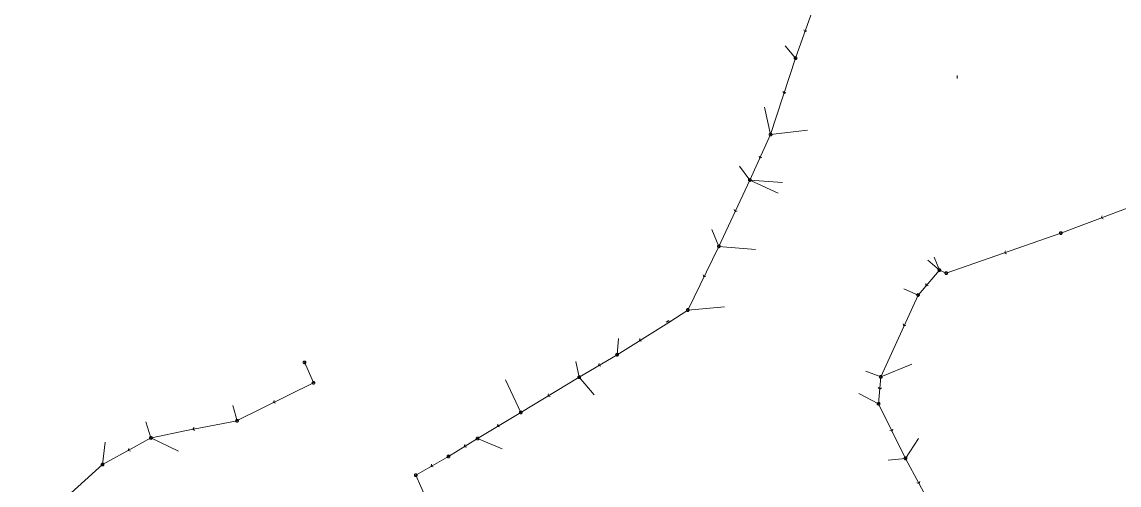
# Model space of a CAD drawing. Header units: metres. Extents: x 25504150 to 25508618, y 6694193 to 6702753.
# Drawn here: x 25506312.9 to 25506682.5, y 6701924.5 to 6702080.7 of the extents above; entities that cross this region are included whole.
import ezdxf

# ---------------------------------------------------------------- set-up
doc = ezdxf.new("R2010")
doc.units = ezdxf.units.M
for name, pattern in [('Sewer_node', [0]), ('Viemariputket', [0]), ('Viemarivarusteet', [0])]:
    doc.linetypes.add(name, pattern=pattern)
for name, color, linetype, lineweight in [('Sewer_node', 7, 'Sewer_node', 0), ('Viemariputket', 7, 'Viemariputket', 0), ('Viemarivarusteet', 7, 'Viemarivarusteet', 0)]:
    doc.layers.add(name, color=color, linetype=linetype, lineweight=lineweight)

msp = doc.modelspace()

# ---------------------------------------------------------------- linework, layer by layer
at = {"layer": 'Sewer_node', "color": 46, "linetype": 'Continuous', "true_color": 0x7f5f00}
for p, q in [((25506628, 6702062.68), (25506628, 6702061.66)), ((25506529.96, 6701979.44, 44.92), (25506530.8, 6701980.02, 44.92)), ((25506530.52, 6701979.2), (25506531.37, 6701979.75))]:
    msp.add_line(p, q, dxfattribs=at)
at = {"layer": 'Sewer_node', "color": 46, "linetype": 'Continuous', "true_color": 0x7f5f00, "flags": 128}
for points in [[(25506576.31, 6702078.06), (25506576.65, 6702077.38), (25506577.31, 6702077.71)], [(25506569.28, 6702057.26), (25506569.63, 6702056.59), (25506570.29, 6702056.93)], [(25506561.2, 6702035.47), (25506561.47, 6702034.77), (25506562.16, 6702035.03)], [(25506552.86, 6702017.4), (25506553.12, 6702016.7), (25506553.82, 6702016.95)], [(25506676.78, 6702015.33), (25506676.48, 6702014.64), (25506677.16, 6702014.34)], [(25506644.2, 6702003.54), (25506643.88, 6702002.86), (25506644.55, 6702002.54)], [(25506542.39, 6701995.39), (25506542.64, 6701994.69), (25506543.34, 6701994.93)], [(25506617.36, 6701992.45), (25506617.42, 6701991.71), (25506618.16, 6701991.76)], [(25506609.74, 6701978.84), (25506610.02, 6701978.14), (25506610.71, 6701978.4)], [(25506521.07, 6701973.92), (25506520.91, 6701973.19), (25506521.63, 6701973.02)], [(25506507.32, 6701965.5), (25506507.15, 6701964.77), (25506507.86, 6701964.59)], [(25506601.4, 6701957.38), (25506601.89, 6701956.81), (25506602.46, 6701957.29)], [(25506490.25, 6701955.24), (25506490.07, 6701954.51), (25506490.79, 6701954.34)], [(25506397.86, 6701953.04), (25506397.63, 6701952.32), (25506398.33, 6701952.09)], [(25506370.86, 6701943.94), (25506370.45, 6701943.32), (25506371.06, 6701942.9)], [(25506473.26, 6701944.98), (25506473.09, 6701944.25), (25506473.81, 6701944.08)], [(25506605.33, 6701942.91), (25506606.04, 6701942.67), (25506606.28, 6701943.38)], [(25506348.94, 6701936.85), (25506348.73, 6701936.13), (25506349.44, 6701935.92)], [(25506462.06, 6701938.17), (25506461.89, 6701937.44), (25506462.61, 6701937.27)], [(25506450.9, 6701931.5), (25506450.71, 6701930.78), (25506451.43, 6701930.59)], [(25506614.41, 6701925.21), (25506615.13, 6701925), (25506615.35, 6701925.71)]]:
    msp.add_lwpolyline(points, dxfattribs=at)
for points, elevation in [([(25506573.98, 6702068.51), (25506573.97, 6702068.58), (25506573.96, 6702068.65), (25506573.93, 6702068.72), (25506573.89, 6702068.78), (25506573.85, 6702068.84), (25506573.79, 6702068.88), (25506573.73, 6702068.92), (25506573.66, 6702068.95), (25506573.59, 6702068.96), (25506573.52, 6702068.97), (25506573.45, 6702068.96), (25506573.38, 6702068.95), (25506573.31, 6702068.92), (25506573.25, 6702068.88), (25506573.19, 6702068.84), (25506573.15, 6702068.78), (25506573.11, 6702068.72), (25506573.08, 6702068.65), (25506573.07, 6702068.58), (25506573.06, 6702068.51), (25506573.07, 6702068.44), (25506573.08, 6702068.37), (25506573.11, 6702068.3), (25506573.15, 6702068.24), (25506573.19, 6702068.18), (25506573.25, 6702068.14), (25506573.31, 6702068.1), (25506573.38, 6702068.07), (25506573.45, 6702068.06), (25506573.52, 6702068.05), (25506573.59, 6702068.06), (25506573.66, 6702068.07), (25506573.73, 6702068.1), (25506573.79, 6702068.14), (25506573.85, 6702068.18), (25506573.89, 6702068.24), (25506573.93, 6702068.3), (25506573.96, 6702068.37), (25506573.97, 6702068.44)], 46.26), ([(25506565.58, 6702042.76), (25506565.57, 6702042.83), (25506565.56, 6702042.9), (25506565.53, 6702042.97), (25506565.49, 6702043.03), (25506565.45, 6702043.09), (25506565.39, 6702043.13), (25506565.33, 6702043.17), (25506565.26, 6702043.2), (25506565.19, 6702043.21), (25506565.12, 6702043.22), (25506565.05, 6702043.21), (25506564.98, 6702043.2), (25506564.91, 6702043.17), (25506564.85, 6702043.13), (25506564.79, 6702043.09), (25506564.75, 6702043.03), (25506564.71, 6702042.97), (25506564.68, 6702042.9), (25506564.67, 6702042.83), (25506564.66, 6702042.76), (25506564.67, 6702042.69), (25506564.68, 6702042.62), (25506564.71, 6702042.55), (25506564.75, 6702042.49), (25506564.79, 6702042.43), (25506564.85, 6702042.39), (25506564.91, 6702042.35), (25506564.98, 6702042.32), (25506565.05, 6702042.31), (25506565.12, 6702042.3), (25506565.19, 6702042.31), (25506565.26, 6702042.32), (25506565.33, 6702042.35), (25506565.39, 6702042.39), (25506565.45, 6702042.43), (25506565.49, 6702042.49), (25506565.53, 6702042.55), (25506565.56, 6702042.62), (25506565.57, 6702042.69)], 46.11), ([(25506558.56, 6702027.4), (25506558.55, 6702027.47), (25506558.54, 6702027.54), (25506558.51, 6702027.61), (25506558.47, 6702027.67), (25506558.43, 6702027.73), (25506558.37, 6702027.77), (25506558.31, 6702027.81), (25506558.24, 6702027.84), (25506558.17, 6702027.85), (25506558.1, 6702027.86), (25506558.03, 6702027.85), (25506557.96, 6702027.84), (25506557.89, 6702027.81), (25506557.83, 6702027.77), (25506557.77, 6702027.73), (25506557.73, 6702027.67), (25506557.69, 6702027.61), (25506557.66, 6702027.54), (25506557.65, 6702027.47), (25506557.64, 6702027.4), (25506557.65, 6702027.33), (25506557.66, 6702027.26), (25506557.69, 6702027.19), (25506557.73, 6702027.13), (25506557.77, 6702027.07), (25506557.83, 6702027.03), (25506557.89, 6702026.99), (25506557.96, 6702026.96), (25506558.03, 6702026.95), (25506558.1, 6702026.94), (25506558.17, 6702026.95), (25506558.24, 6702026.96), (25506558.31, 6702026.99), (25506558.37, 6702027.03), (25506558.43, 6702027.07), (25506558.47, 6702027.13), (25506558.51, 6702027.19), (25506558.54, 6702027.26), (25506558.55, 6702027.33)], 45.97), ([(25506663.35, 6702009.5), (25506663.34, 6702009.57), (25506663.33, 6702009.64), (25506663.3, 6702009.71), (25506663.26, 6702009.77), (25506663.22, 6702009.83), (25506663.16, 6702009.87), (25506663.1, 6702009.91), (25506663.03, 6702009.94), (25506662.96, 6702009.95), (25506662.89, 6702009.96), (25506662.82, 6702009.95), (25506662.75, 6702009.94), (25506662.68, 6702009.91), (25506662.62, 6702009.87), (25506662.56, 6702009.83), (25506662.52, 6702009.77), (25506662.48, 6702009.71), (25506662.45, 6702009.64), (25506662.44, 6702009.57), (25506662.43, 6702009.5), (25506662.44, 6702009.43), (25506662.45, 6702009.36), (25506662.48, 6702009.29), (25506662.52, 6702009.23), (25506662.56, 6702009.17), (25506662.62, 6702009.13), (25506662.68, 6702009.09), (25506662.75, 6702009.06), (25506662.82, 6702009.05), (25506662.89, 6702009.04), (25506662.96, 6702009.05), (25506663.03, 6702009.06), (25506663.1, 6702009.09), (25506663.16, 6702009.13), (25506663.22, 6702009.17), (25506663.26, 6702009.23), (25506663.3, 6702009.29), (25506663.33, 6702009.36), (25506663.34, 6702009.43)], 100), ([(25506548.15, 6702005.02), (25506548.14, 6702005.09), (25506548.13, 6702005.16), (25506548.1, 6702005.23), (25506548.06, 6702005.29), (25506548.02, 6702005.35), (25506547.96, 6702005.39), (25506547.9, 6702005.43), (25506547.83, 6702005.46), (25506547.76, 6702005.47), (25506547.69, 6702005.48), (25506547.62, 6702005.47), (25506547.55, 6702005.46), (25506547.48, 6702005.43), (25506547.42, 6702005.39), (25506547.36, 6702005.35), (25506547.32, 6702005.29), (25506547.28, 6702005.23), (25506547.25, 6702005.16), (25506547.24, 6702005.09), (25506547.23, 6702005.02), (25506547.24, 6702004.95), (25506547.25, 6702004.88), (25506547.28, 6702004.81), (25506547.32, 6702004.75), (25506547.36, 6702004.69), (25506547.42, 6702004.65), (25506547.48, 6702004.61), (25506547.55, 6702004.58), (25506547.62, 6702004.57), (25506547.69, 6702004.56), (25506547.76, 6702004.57), (25506547.83, 6702004.58), (25506547.9, 6702004.61), (25506547.96, 6702004.65), (25506548.02, 6702004.69), (25506548.06, 6702004.75), (25506548.1, 6702004.81), (25506548.13, 6702004.88), (25506548.14, 6702004.95)], 45.82), ([(25506622.42, 6701997), (25506622.41, 6701997.07), (25506622.4, 6701997.14), (25506622.37, 6701997.21), (25506622.33, 6701997.27), (25506622.29, 6701997.33), (25506622.23, 6701997.37), (25506622.17, 6701997.41), (25506622.1, 6701997.44), (25506622.03, 6701997.45), (25506621.96, 6701997.46), (25506621.89, 6701997.45), (25506621.82, 6701997.44), (25506621.75, 6701997.41), (25506621.69, 6701997.37), (25506621.63, 6701997.33), (25506621.59, 6701997.27), (25506621.55, 6701997.21), (25506621.52, 6701997.14), (25506621.51, 6701997.07), (25506621.5, 6701997), (25506621.51, 6701996.93), (25506621.52, 6701996.86), (25506621.55, 6701996.79), (25506621.59, 6701996.73), (25506621.63, 6701996.67), (25506621.69, 6701996.63), (25506621.75, 6701996.59), (25506621.82, 6701996.56), (25506621.89, 6701996.55), (25506621.96, 6701996.54), (25506622.03, 6701996.55), (25506622.1, 6701996.56), (25506622.17, 6701996.59), (25506622.23, 6701996.63), (25506622.29, 6701996.67), (25506622.33, 6701996.73), (25506622.37, 6701996.79), (25506622.4, 6701996.86), (25506622.41, 6701996.93)], 100), ([(25506624.74, 6701996.02), (25506624.73, 6701996.09), (25506624.72, 6701996.16), (25506624.69, 6701996.23), (25506624.65, 6701996.29), (25506624.61, 6701996.35), (25506624.55, 6701996.39), (25506624.49, 6701996.43), (25506624.42, 6701996.46), (25506624.35, 6701996.47), (25506624.28, 6701996.48), (25506624.21, 6701996.47), (25506624.14, 6701996.46), (25506624.07, 6701996.43), (25506624.01, 6701996.39), (25506623.95, 6701996.35), (25506623.91, 6701996.29), (25506623.87, 6701996.23), (25506623.84, 6701996.16), (25506623.83, 6701996.09), (25506623.82, 6701996.02), (25506623.83, 6701995.95), (25506623.84, 6701995.88), (25506623.87, 6701995.81), (25506623.91, 6701995.75), (25506623.95, 6701995.69), (25506624.01, 6701995.65), (25506624.07, 6701995.61), (25506624.14, 6701995.58), (25506624.21, 6701995.57), (25506624.28, 6701995.56), (25506624.35, 6701995.57), (25506624.42, 6701995.58), (25506624.49, 6701995.61), (25506624.55, 6701995.65), (25506624.61, 6701995.69), (25506624.65, 6701995.75), (25506624.69, 6701995.81), (25506624.72, 6701995.88), (25506624.73, 6701995.95)], 100), ([(25506615.23, 6701988.61), (25506615.22, 6701988.68), (25506615.21, 6701988.75), (25506615.18, 6701988.82), (25506615.14, 6701988.88), (25506615.1, 6701988.94), (25506615.04, 6701988.98), (25506614.98, 6701989.02), (25506614.91, 6701989.05), (25506614.84, 6701989.06), (25506614.77, 6701989.07), (25506614.7, 6701989.06), (25506614.63, 6701989.05), (25506614.56, 6701989.02), (25506614.5, 6701988.98), (25506614.44, 6701988.94), (25506614.4, 6701988.88), (25506614.36, 6701988.82), (25506614.33, 6701988.75), (25506614.32, 6701988.68), (25506614.31, 6701988.61), (25506614.32, 6701988.54), (25506614.33, 6701988.47), (25506614.36, 6701988.4), (25506614.4, 6701988.34), (25506614.44, 6701988.28), (25506614.5, 6701988.24), (25506614.56, 6701988.2), (25506614.63, 6701988.17), (25506614.7, 6701988.16), (25506614.77, 6701988.15), (25506614.84, 6701988.16), (25506614.91, 6701988.17), (25506614.98, 6701988.2), (25506615.04, 6701988.24), (25506615.1, 6701988.28), (25506615.14, 6701988.34), (25506615.18, 6701988.4), (25506615.21, 6701988.47), (25506615.22, 6701988.54)], 100), ([(25506537.66, 6701983.54), (25506537.65, 6701983.61), (25506537.64, 6701983.69), (25506537.61, 6701983.75), (25506537.57, 6701983.82), (25506537.52, 6701983.87), (25506537.47, 6701983.92), (25506537.4, 6701983.96), (25506537.34, 6701983.99), (25506537.26, 6701984), (25506537.19, 6701984.01), (25506537.12, 6701984), (25506537.04, 6701983.99), (25506536.98, 6701983.96), (25506536.91, 6701983.92), (25506536.86, 6701983.87), (25506536.81, 6701983.82), (25506536.77, 6701983.75), (25506536.74, 6701983.69), (25506536.73, 6701983.61), (25506536.72, 6701983.54), (25506536.73, 6701983.47), (25506536.74, 6701983.39), (25506536.77, 6701983.33), (25506536.81, 6701983.26), (25506536.86, 6701983.21), (25506536.91, 6701983.16), (25506536.98, 6701983.12), (25506537.04, 6701983.09), (25506537.12, 6701983.08), (25506537.19, 6701983.07), (25506537.26, 6701983.08), (25506537.34, 6701983.09), (25506537.4, 6701983.12), (25506537.47, 6701983.16), (25506537.52, 6701983.21), (25506537.57, 6701983.26), (25506537.61, 6701983.33), (25506537.64, 6701983.39), (25506537.65, 6701983.47)], 45.07), ([(25506513.83, 6701968.48), (25506513.82, 6701968.55), (25506513.81, 6701968.62), (25506513.78, 6701968.69), (25506513.74, 6701968.75), (25506513.7, 6701968.81), (25506513.64, 6701968.85), (25506513.58, 6701968.89), (25506513.51, 6701968.92), (25506513.44, 6701968.93), (25506513.37, 6701968.94), (25506513.3, 6701968.93), (25506513.23, 6701968.92), (25506513.16, 6701968.89), (25506513.1, 6701968.85), (25506513.04, 6701968.81), (25506513, 6701968.75), (25506512.96, 6701968.69), (25506512.93, 6701968.62), (25506512.92, 6701968.55), (25506512.91, 6701968.48), (25506512.92, 6701968.41), (25506512.93, 6701968.34), (25506512.96, 6701968.27), (25506513, 6701968.21), (25506513.04, 6701968.15), (25506513.1, 6701968.11), (25506513.16, 6701968.07), (25506513.23, 6701968.04), (25506513.3, 6701968.03), (25506513.37, 6701968.02), (25506513.44, 6701968.03), (25506513.51, 6701968.04), (25506513.58, 6701968.07), (25506513.64, 6701968.11), (25506513.7, 6701968.15), (25506513.74, 6701968.21), (25506513.78, 6701968.27), (25506513.81, 6701968.34), (25506513.82, 6701968.41)], 100), ([(25506408.55, 6701965.88), (25506408.54, 6701965.95), (25506408.53, 6701966.02), (25506408.5, 6701966.09), (25506408.46, 6701966.15), (25506408.42, 6701966.21), (25506408.36, 6701966.25), (25506408.3, 6701966.29), (25506408.23, 6701966.32), (25506408.16, 6701966.33), (25506408.09, 6701966.34), (25506408.02, 6701966.33), (25506407.95, 6701966.32), (25506407.88, 6701966.29), (25506407.82, 6701966.25), (25506407.76, 6701966.21), (25506407.72, 6701966.15), (25506407.68, 6701966.09), (25506407.65, 6701966.02), (25506407.64, 6701965.95), (25506407.63, 6701965.88), (25506407.64, 6701965.81), (25506407.65, 6701965.74), (25506407.68, 6701965.67), (25506407.72, 6701965.61), (25506407.76, 6701965.55), (25506407.82, 6701965.51), (25506407.88, 6701965.47), (25506407.95, 6701965.44), (25506408.02, 6701965.43), (25506408.09, 6701965.42), (25506408.16, 6701965.43), (25506408.23, 6701965.44), (25506408.3, 6701965.47), (25506408.36, 6701965.51), (25506408.42, 6701965.55), (25506408.46, 6701965.61), (25506408.5, 6701965.67), (25506408.53, 6701965.74), (25506408.54, 6701965.81)], 100), ([(25506501.11, 6701960.91), (25506501.1, 6701960.98), (25506501.09, 6701961.05), (25506501.06, 6701961.12), (25506501.02, 6701961.18), (25506500.98, 6701961.24), (25506500.92, 6701961.28), (25506500.86, 6701961.32), (25506500.79, 6701961.35), (25506500.72, 6701961.36), (25506500.65, 6701961.37), (25506500.58, 6701961.36), (25506500.51, 6701961.35), (25506500.44, 6701961.32), (25506500.38, 6701961.28), (25506500.32, 6701961.24), (25506500.28, 6701961.18), (25506500.24, 6701961.12), (25506500.21, 6701961.05), (25506500.2, 6701960.98), (25506500.19, 6701960.91), (25506500.2, 6701960.84), (25506500.21, 6701960.77), (25506500.24, 6701960.7), (25506500.28, 6701960.64), (25506500.32, 6701960.58), (25506500.38, 6701960.54), (25506500.44, 6701960.5), (25506500.51, 6701960.47), (25506500.58, 6701960.46), (25506500.65, 6701960.45), (25506500.72, 6701960.46), (25506500.79, 6701960.47), (25506500.86, 6701960.5), (25506500.92, 6701960.54), (25506500.98, 6701960.58), (25506501.02, 6701960.64), (25506501.06, 6701960.7), (25506501.09, 6701960.77), (25506501.1, 6701960.84)], 100), ([(25506602.69, 6701960.97), (25506602.68, 6701961.04), (25506602.67, 6701961.12), (25506602.64, 6701961.18), (25506602.6, 6701961.25), (25506602.55, 6701961.3), (25506602.5, 6701961.35), (25506602.43, 6701961.39), (25506602.37, 6701961.42), (25506602.29, 6701961.43), (25506602.22, 6701961.44), (25506602.15, 6701961.43), (25506602.07, 6701961.42), (25506602.01, 6701961.39), (25506601.94, 6701961.35), (25506601.89, 6701961.3), (25506601.84, 6701961.25), (25506601.8, 6701961.18), (25506601.77, 6701961.12), (25506601.76, 6701961.04), (25506601.75, 6701960.97), (25506601.76, 6701960.9), (25506601.77, 6701960.82), (25506601.8, 6701960.76), (25506601.84, 6701960.69), (25506601.89, 6701960.64), (25506601.94, 6701960.59), (25506602.01, 6701960.55), (25506602.07, 6701960.52), (25506602.15, 6701960.51), (25506602.22, 6701960.5), (25506602.29, 6701960.51), (25506602.37, 6701960.52), (25506602.43, 6701960.55), (25506602.5, 6701960.59), (25506602.55, 6701960.64), (25506602.6, 6701960.69), (25506602.64, 6701960.76), (25506602.67, 6701960.82), (25506602.68, 6701960.9)], 100), ([(25506411.58, 6701958.98), (25506411.57, 6701959.05), (25506411.56, 6701959.12), (25506411.53, 6701959.19), (25506411.49, 6701959.25), (25506411.45, 6701959.31), (25506411.39, 6701959.35), (25506411.33, 6701959.39), (25506411.26, 6701959.42), (25506411.19, 6701959.43), (25506411.12, 6701959.44), (25506411.05, 6701959.43), (25506410.98, 6701959.42), (25506410.91, 6701959.39), (25506410.85, 6701959.35), (25506410.79, 6701959.31), (25506410.75, 6701959.25), (25506410.71, 6701959.19), (25506410.68, 6701959.12), (25506410.67, 6701959.05), (25506410.66, 6701958.98), (25506410.67, 6701958.91), (25506410.68, 6701958.84), (25506410.71, 6701958.77), (25506410.75, 6701958.71), (25506410.79, 6701958.65), (25506410.85, 6701958.61), (25506410.91, 6701958.57), (25506410.98, 6701958.54), (25506411.05, 6701958.53), (25506411.12, 6701958.52), (25506411.19, 6701958.53), (25506411.26, 6701958.54), (25506411.33, 6701958.57), (25506411.39, 6701958.61), (25506411.45, 6701958.65), (25506411.49, 6701958.71), (25506411.53, 6701958.77), (25506411.56, 6701958.84), (25506411.57, 6701958.91)], 100), ([(25506601.96, 6701951.9), (25506601.95, 6701951.97), (25506601.94, 6701952.04), (25506601.91, 6701952.11), (25506601.87, 6701952.17), (25506601.83, 6701952.23), (25506601.77, 6701952.27), (25506601.71, 6701952.31), (25506601.64, 6701952.34), (25506601.57, 6701952.35), (25506601.5, 6701952.36), (25506601.43, 6701952.35), (25506601.36, 6701952.34), (25506601.29, 6701952.31), (25506601.23, 6701952.27), (25506601.17, 6701952.23), (25506601.13, 6701952.17), (25506601.09, 6701952.11), (25506601.06, 6701952.04), (25506601.05, 6701951.97), (25506601.04, 6701951.9), (25506601.05, 6701951.83), (25506601.06, 6701951.76), (25506601.09, 6701951.69), (25506601.13, 6701951.63), (25506601.17, 6701951.57), (25506601.23, 6701951.53), (25506601.29, 6701951.49), (25506601.36, 6701951.46), (25506601.43, 6701951.45), (25506601.5, 6701951.44), (25506601.57, 6701951.45), (25506601.64, 6701951.46), (25506601.71, 6701951.49), (25506601.77, 6701951.53), (25506601.83, 6701951.57), (25506601.87, 6701951.63), (25506601.91, 6701951.69), (25506601.94, 6701951.76), (25506601.95, 6701951.83)], 100), ([(25506385.83, 6701946.2), (25506385.82, 6701946.27), (25506385.81, 6701946.35), (25506385.78, 6701946.41), (25506385.74, 6701946.48), (25506385.69, 6701946.53), (25506385.64, 6701946.58), (25506385.57, 6701946.62), (25506385.51, 6701946.65), (25506385.43, 6701946.66), (25506385.36, 6701946.67), (25506385.29, 6701946.66), (25506385.21, 6701946.65), (25506385.15, 6701946.62), (25506385.08, 6701946.58), (25506385.03, 6701946.53), (25506384.98, 6701946.48), (25506384.94, 6701946.41), (25506384.91, 6701946.35), (25506384.9, 6701946.27), (25506384.89, 6701946.2), (25506384.9, 6701946.13), (25506384.91, 6701946.05), (25506384.94, 6701945.99), (25506384.98, 6701945.92), (25506385.03, 6701945.87), (25506385.08, 6701945.82), (25506385.15, 6701945.78), (25506385.21, 6701945.75), (25506385.29, 6701945.74), (25506385.36, 6701945.73), (25506385.43, 6701945.74), (25506385.51, 6701945.75), (25506385.57, 6701945.78), (25506385.64, 6701945.82), (25506385.69, 6701945.87), (25506385.74, 6701945.92), (25506385.78, 6701945.99), (25506385.81, 6701946.05), (25506385.82, 6701946.13)], 100), ([(25506481.42, 6701949.01), (25506481.41, 6701949.08), (25506481.4, 6701949.15), (25506481.37, 6701949.22), (25506481.33, 6701949.28), (25506481.29, 6701949.34), (25506481.23, 6701949.38), (25506481.17, 6701949.42), (25506481.1, 6701949.45), (25506481.03, 6701949.46), (25506480.96, 6701949.47), (25506480.89, 6701949.46), (25506480.82, 6701949.45), (25506480.75, 6701949.42), (25506480.69, 6701949.38), (25506480.63, 6701949.34), (25506480.59, 6701949.28), (25506480.55, 6701949.22), (25506480.52, 6701949.15), (25506480.51, 6701949.08), (25506480.5, 6701949.01), (25506480.51, 6701948.94), (25506480.52, 6701948.87), (25506480.55, 6701948.8), (25506480.59, 6701948.74), (25506480.63, 6701948.68), (25506480.69, 6701948.64), (25506480.75, 6701948.6), (25506480.82, 6701948.57), (25506480.89, 6701948.56), (25506480.96, 6701948.55), (25506481.03, 6701948.56), (25506481.1, 6701948.57), (25506481.17, 6701948.6), (25506481.23, 6701948.64), (25506481.29, 6701948.68), (25506481.33, 6701948.74), (25506481.37, 6701948.8), (25506481.4, 6701948.87), (25506481.41, 6701948.94)], 100), ([(25506356.83, 6701940.38), (25506356.82, 6701940.45), (25506356.81, 6701940.53), (25506356.78, 6701940.59), (25506356.74, 6701940.66), (25506356.69, 6701940.71), (25506356.64, 6701940.76), (25506356.57, 6701940.8), (25506356.51, 6701940.83), (25506356.43, 6701940.84), (25506356.36, 6701940.85), (25506356.29, 6701940.84), (25506356.21, 6701940.83), (25506356.15, 6701940.8), (25506356.08, 6701940.76), (25506356.03, 6701940.71), (25506355.98, 6701940.66), (25506355.94, 6701940.59), (25506355.91, 6701940.53), (25506355.9, 6701940.45), (25506355.89, 6701940.38), (25506355.9, 6701940.31), (25506355.91, 6701940.23), (25506355.94, 6701940.17), (25506355.98, 6701940.1), (25506356.03, 6701940.05), (25506356.08, 6701940), (25506356.15, 6701939.96), (25506356.21, 6701939.93), (25506356.29, 6701939.92), (25506356.36, 6701939.91), (25506356.43, 6701939.92), (25506356.51, 6701939.93), (25506356.57, 6701939.96), (25506356.64, 6701940), (25506356.69, 6701940.05), (25506356.74, 6701940.1), (25506356.78, 6701940.17), (25506356.81, 6701940.23), (25506356.82, 6701940.31)], 100), ([(25506466.85, 6701940.21), (25506466.84, 6701940.28), (25506466.83, 6701940.35), (25506466.8, 6701940.42), (25506466.76, 6701940.48), (25506466.72, 6701940.54), (25506466.66, 6701940.58), (25506466.6, 6701940.62), (25506466.53, 6701940.65), (25506466.46, 6701940.66), (25506466.39, 6701940.67), (25506466.32, 6701940.66), (25506466.25, 6701940.65), (25506466.18, 6701940.62), (25506466.12, 6701940.58), (25506466.06, 6701940.54), (25506466.02, 6701940.48), (25506465.98, 6701940.42), (25506465.95, 6701940.35), (25506465.94, 6701940.28), (25506465.93, 6701940.21), (25506465.94, 6701940.14), (25506465.95, 6701940.07), (25506465.98, 6701940), (25506466.02, 6701939.94), (25506466.06, 6701939.88), (25506466.12, 6701939.84), (25506466.18, 6701939.8), (25506466.25, 6701939.77), (25506466.32, 6701939.76), (25506466.39, 6701939.75), (25506466.46, 6701939.76), (25506466.53, 6701939.77), (25506466.6, 6701939.8), (25506466.66, 6701939.84), (25506466.72, 6701939.88), (25506466.76, 6701939.94), (25506466.8, 6701940), (25506466.83, 6701940.07), (25506466.84, 6701940.14)], 100), ([(25506340.52, 6701931.42), (25506340.51, 6701931.49), (25506340.5, 6701931.56), (25506340.47, 6701931.63), (25506340.43, 6701931.69), (25506340.39, 6701931.75), (25506340.33, 6701931.79), (25506340.27, 6701931.83), (25506340.2, 6701931.86), (25506340.13, 6701931.87), (25506340.06, 6701931.88), (25506339.99, 6701931.87), (25506339.92, 6701931.86), (25506339.85, 6701931.83), (25506339.79, 6701931.79), (25506339.73, 6701931.75), (25506339.69, 6701931.69), (25506339.65, 6701931.63), (25506339.62, 6701931.56), (25506339.61, 6701931.49), (25506339.6, 6701931.42), (25506339.61, 6701931.35), (25506339.62, 6701931.28), (25506339.65, 6701931.21), (25506339.69, 6701931.15), (25506339.73, 6701931.09), (25506339.79, 6701931.05), (25506339.85, 6701931.01), (25506339.92, 6701930.98), (25506339.99, 6701930.97), (25506340.06, 6701930.96), (25506340.13, 6701930.97), (25506340.2, 6701930.98), (25506340.27, 6701931.01), (25506340.33, 6701931.05), (25506340.39, 6701931.09), (25506340.43, 6701931.15), (25506340.47, 6701931.21), (25506340.5, 6701931.28), (25506340.51, 6701931.35)], 100), ([(25506457.04, 6701934.17), (25506457.03, 6701934.24), (25506457.02, 6701934.32), (25506456.99, 6701934.38), (25506456.95, 6701934.45), (25506456.9, 6701934.5), (25506456.85, 6701934.55), (25506456.78, 6701934.59), (25506456.72, 6701934.62), (25506456.64, 6701934.63), (25506456.57, 6701934.64), (25506456.5, 6701934.63), (25506456.42, 6701934.62), (25506456.36, 6701934.59), (25506456.29, 6701934.55), (25506456.24, 6701934.5), (25506456.19, 6701934.45), (25506456.15, 6701934.38), (25506456.12, 6701934.32), (25506456.11, 6701934.24), (25506456.1, 6701934.17), (25506456.11, 6701934.1), (25506456.12, 6701934.02), (25506456.15, 6701933.96), (25506456.19, 6701933.89), (25506456.24, 6701933.84), (25506456.29, 6701933.79), (25506456.36, 6701933.75), (25506456.42, 6701933.72), (25506456.5, 6701933.71), (25506456.57, 6701933.7), (25506456.64, 6701933.71), (25506456.72, 6701933.72), (25506456.78, 6701933.75), (25506456.85, 6701933.79), (25506456.9, 6701933.84), (25506456.95, 6701933.89), (25506456.99, 6701933.96), (25506457.02, 6701934.02), (25506457.03, 6701934.1)], 42.4), ([(25506611.03, 6701933.49), (25506611.02, 6701933.56), (25506611.01, 6701933.64), (25506610.98, 6701933.7), (25506610.94, 6701933.77), (25506610.89, 6701933.82), (25506610.84, 6701933.87), (25506610.77, 6701933.91), (25506610.71, 6701933.94), (25506610.63, 6701933.95), (25506610.56, 6701933.96), (25506610.49, 6701933.95), (25506610.41, 6701933.94), (25506610.35, 6701933.91), (25506610.28, 6701933.87), (25506610.23, 6701933.82), (25506610.18, 6701933.77), (25506610.14, 6701933.7), (25506610.11, 6701933.64), (25506610.1, 6701933.56), (25506610.09, 6701933.49), (25506610.1, 6701933.42), (25506610.11, 6701933.34), (25506610.14, 6701933.28), (25506610.18, 6701933.21), (25506610.23, 6701933.16), (25506610.28, 6701933.11), (25506610.35, 6701933.07), (25506610.41, 6701933.04), (25506610.49, 6701933.03), (25506610.56, 6701933.02), (25506610.63, 6701933.03), (25506610.71, 6701933.04), (25506610.77, 6701933.07), (25506610.84, 6701933.11), (25506610.89, 6701933.16), (25506610.94, 6701933.21), (25506610.98, 6701933.28), (25506611.01, 6701933.34), (25506611.02, 6701933.42)], 100), ([(25506446.02, 6701927.8), (25506446.01, 6701927.87), (25506446, 6701927.94), (25506445.97, 6701928.01), (25506445.93, 6701928.07), (25506445.89, 6701928.13), (25506445.83, 6701928.17), (25506445.77, 6701928.21), (25506445.7, 6701928.24), (25506445.63, 6701928.25), (25506445.56, 6701928.26), (25506445.49, 6701928.25), (25506445.42, 6701928.24), (25506445.35, 6701928.21), (25506445.29, 6701928.17), (25506445.23, 6701928.13), (25506445.19, 6701928.07), (25506445.15, 6701928.01), (25506445.12, 6701927.94), (25506445.11, 6701927.87), (25506445.1, 6701927.8), (25506445.11, 6701927.73), (25506445.12, 6701927.66), (25506445.15, 6701927.59), (25506445.19, 6701927.53), (25506445.23, 6701927.47), (25506445.29, 6701927.43), (25506445.35, 6701927.39), (25506445.42, 6701927.36), (25506445.49, 6701927.35), (25506445.56, 6701927.34), (25506445.63, 6701927.35), (25506445.7, 6701927.36), (25506445.77, 6701927.39), (25506445.83, 6701927.43), (25506445.89, 6701927.47), (25506445.93, 6701927.53), (25506445.97, 6701927.59), (25506446, 6701927.66), (25506446.01, 6701927.73)], 41.79)]:
    msp.add_lwpolyline(points, close=True, dxfattribs=dict(at, elevation=elevation))
at = {"layer": 'Viemariputket', "color": 1, "linetype": 'Continuous', "lineweight": 15}
for p, q in [((25506579.76, 6702086.22, 46.34), (25506573.52, 6702068.51, 46.26)), ((25506573.52, 6702068.51, 46.3), (25506569.99, 6702072.62, 46.39)), ((25506573.52, 6702068.51, 46.26), (25506565.12, 6702042.76, 46.12)), ((25506565.12, 6702042.76, 46.16), (25506563.01, 6702051.99, 46.27)), ((25506565.12, 6702042.76, 46.12), (25506558.1, 6702027.4, 45.98)), ((25506565.12, 6702042.76, 46.16), (25506577.56, 6702044.23, 46.32)), ((25506558.1, 6702027.4, 46.03), (25506554.67, 6702032.05, 46.1)), ((25506558.1, 6702027.4, 45.98), (25506547.69, 6702005.02, 45.82)), ((25506558.1, 6702027.4, 46.17), (25506567.64, 6702022.96, 46.28)), ((25506558.1, 6702027.4, 46.03), (25506569.13, 6702026.51, 46.15)), ((25506691.43, 6702020.3, 52.74), (25506662.89, 6702009.5, 47.23)), ((25506547.69, 6702005.02, 45.87), (25506545.27, 6702010.76, 45.98)), ((25506662.89, 6702009.5, 46.68), (25506624.28, 6701996.02, 45.75)), ((25506547.69, 6702005.02, 45.82), (25506537.19, 6701983.54, 45.07)), ((25506547.69, 6702005.02, 45.87), (25506559.97, 6702003.97, 46.01)), ((25506618.05, 6702000.32, 45.72), (25506621.96, 6701997, 45.66)), ((25506621.96, 6701997, 45.6), (25506620.18, 6702001.33, 45.64)), ((25506621.96, 6701997, 45.48), (25506614.77, 6701988.61, 45.4)), ((25506624.28, 6701996.02, 45.73), (25506621.96, 6701997, 45.63)), ((25506610.03, 6701990.72, 45.56), (25506614.77, 6701988.61, 45.44)), ((25506614.77, 6701988.61, 45.38), (25506602.22, 6701960.97, 45.14)), ((25506537.19, 6701983.54, 45.07), (25506530.79, 6701979.36, 44.85)), ((25506537.19, 6701983.54, 45.12), (25506549.63, 6701984.58, 45.21)), ((25506530.79, 6701979.36, 44.85), (25506513.37, 6701968.48, 44.32)), ((25506513.92, 6701973.9, 44.52), (25506513.37, 6701968.48, 44.48)), ((25506513.37, 6701968.48, 44.31), (25506500.65, 6701960.91, 44.1)), ((25506408.07, 6701965.97, 39.42), (25506411.11, 6701959.06, 39.04)), ((25506499.47, 6701966.14, 44.31), (25506500.65, 6701960.91, 44.22)), ((25506612.73, 6701965.23, 45.44), (25506602.22, 6701960.97, 45.19)), ((25506597.17, 6701962.93, 45.23), (25506602.22, 6701960.97, 45.19)), ((25506411.11, 6701959, 39.04), (25506385.36, 6701946.25, 38.88)), ((25506475.76, 6701959.94, 43.16), (25506480.96, 6701949.01, 43.07)), ((25506500.65, 6701960.91, 44.09), (25506480.96, 6701949.01, 43.07)), ((25506505.72, 6701954.97, 44.33), (25506500.65, 6701960.91, 44.23)), ((25506602.22, 6701960.97, 45.13), (25506601.5, 6701951.9, 45.03)), ((25506594.84, 6701955.37, 45.15), (25506601.5, 6701951.9, 45.08)), ((25506385.36, 6701946.2, 38.98), (25506383.92, 6701951.34, 39.1)), ((25506601.5, 6701951.9, 45.02), (25506610.56, 6701933.49, 44.85)), ((25506480.96, 6701949.01, 42.77), (25506466.39, 6701940.21, 41.68)), ((25506356.36, 6701940.38, 38.72), (25506354.67, 6701945.86, 39.1)), ((25506340.06, 6701931.42, 38.55), (25506340.96, 6701938.91, 38.63)), ((25506356.36, 6701940.38, 38.72), (25506365.61, 6701935.88, 38.91)), ((25506466.39, 6701940.21, 41.35), (25506456.57, 6701934.17, 39.95)), ((25506474.64, 6701936.67, 44.85), (25506466.39, 6701940.21, 41.67)), ((25506614.99, 6701940.2, 45.12), (25506610.56, 6701933.49, 44.89)), ((25506456.57, 6701934.17, 39.95), (25506445.56, 6701927.8, 39.74)), ((25506604.7, 6701932.86, 45.04), (25506610.56, 6701933.49, 44.88)), ((25506610.56, 6701933.49, 44.83), (25506619.86, 6701916.22, 44.63)), ((25506340.06, 6701931.42, 38.45), (25506312.89, 6701906.93, 38.17)), ((25506445.56, 6701927.8, 39.59), (25506463.54, 6701887.26, 39.27))]:
    msp.add_line(p, q, dxfattribs=at)
for points in [[(25506385.36, 6701946.2, 38.88), (25506368.3, 6701942.9, 38.6), (25506356.52, 6701940.42, 38.62)], [(25506356.36, 6701940.38, 38.61), (25506350.74, 6701937.22, 38.76), (25506340.06, 6701931.42, 38.45)]]:
    msp.add_polyline3d(points, dxfattribs=at)
at = {"layer": 'Viemarivarusteet', "color": 1}
for p in [(25506573.52, 6702068.51, 46.26), (25506565.12, 6702042.76, 46.11), (25506558.1, 6702027.4, 45.97), (25506662.89, 6702009.5, 100), (25506547.69, 6702005.02, 45.82), (25506621.96, 6701997, 100), (25506624.28, 6701996.02, 100), (25506614.77, 6701988.61, 100), (25506537.19, 6701983.54, 45.07), (25506530.96, 6701979.48), (25506513.37, 6701968.48, 100), (25506408.09, 6701965.88, 100), (25506411.12, 6701958.98, 100), (25506500.65, 6701960.91, 100), (25506602.22, 6701960.97, 100), (25506601.5, 6701951.9, 100), (25506480.96, 6701949.01, 100), (25506385.36, 6701946.2, 100), (25506356.36, 6701940.38, 100), (25506466.39, 6701940.21, 100), (25506456.57, 6701934.17, 42.4), (25506610.56, 6701933.49, 100), (25506340.06, 6701931.42, 100), (25506445.56, 6701927.8, 41.79)]:
    msp.add_point(p, dxfattribs=at)
at = {"layer": 'Viemarivarusteet', "color": 3}
for p in [(25506628, 6702062.16), (25506530.39, 6701979.74, 44.92)]:
    msp.add_point(p, dxfattribs=at)

doc.saveas('drawing.dxf')
